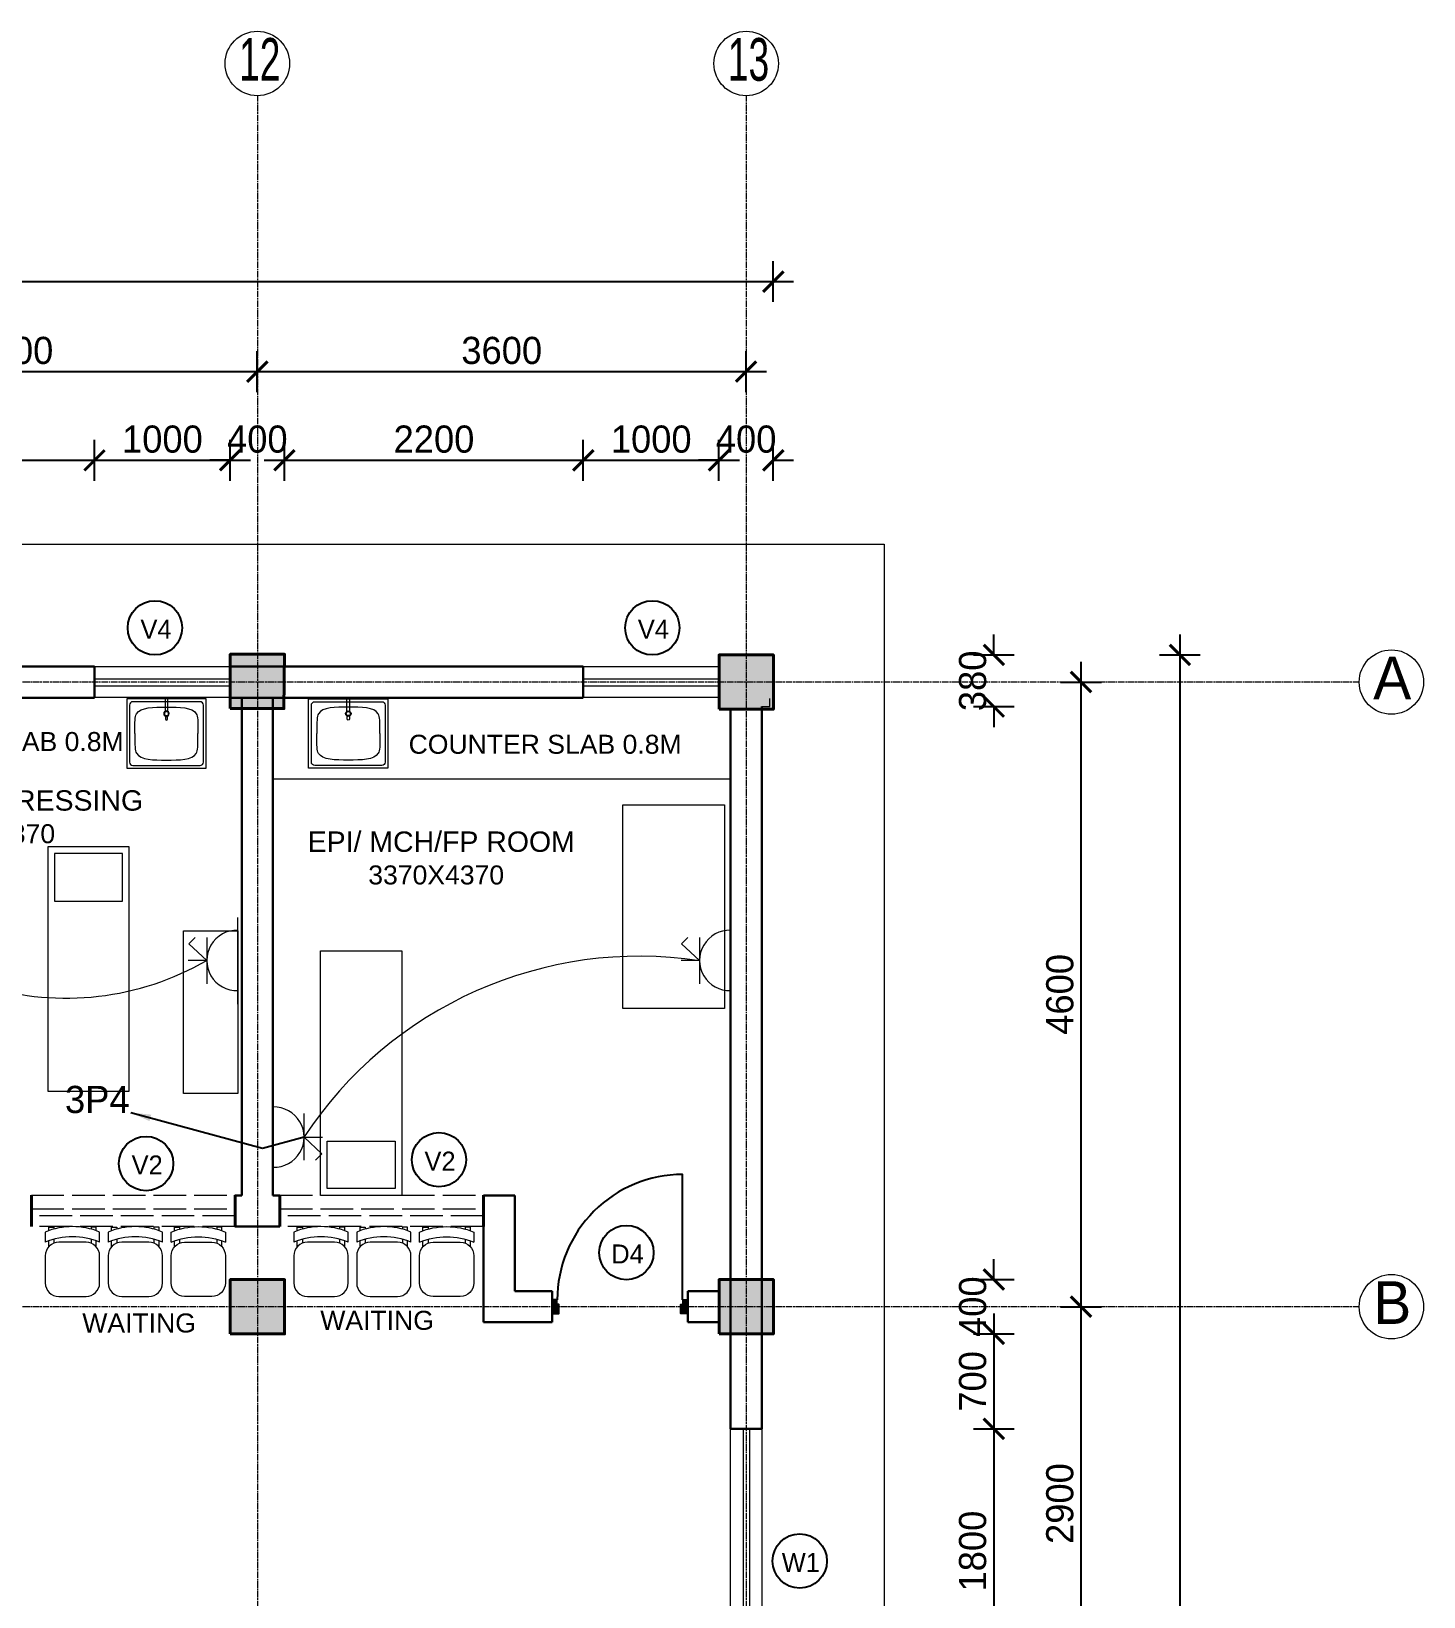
# Model space of a CAD drawing. Header units: inches. Extents: x -3071 to 2534411, y -17796 to 388172.
# Drawn here: x 1758835 to 1769090, y 305961 to 317489 of the extents above; entities that cross this region are included whole.
import ezdxf
from ezdxf.enums import TextEntityAlignment as Align

# ---------------------------------------------------------------- set-up
doc = ezdxf.new("R2010")
doc.units = ezdxf.units.IN
doc.header["$MEASUREMENT"] = 0
for name, pattern in [('ACAD_ISO08W100', [36, 24, -3, 6, -3]), ('DASHED', [0.75, 0.5, -0.25]), ('Hidden', [15, 12, -3])]:
    doc.linetypes.add(name, pattern=pattern)
for name, color, linetype, lineweight in [('001-Archi- door window elevation', 92, 'Continuous', 25), ('001-Archi-Opening Tags', 14, 'Continuous', 25), ('002-Archi- Opening', 90, 'Continuous', 25), ('A .4 col', 5, 'Continuous', 40), ('A 0.09 Furniture', 30, 'Continuous', 5), ('A 0.13 dw', 3, 'Continuous', 13), ('A 0.13 fixed furniture', 10, 'Continuous', 13), ('A 0.13 IND DIM', 240, 'Continuous', 13), ('A 0.13 sanitary', 8, 'Continuous', 13), ('A 0.40 wall', 160, 'Continuous', 40), ('cen', 50, 'ACAD_ISO08W100', 5), ('dotted line', 1, 'DASHED', 9), ('Grid Tag', 6, 'Continuous', 20), ('p1 walls stone outline', 4, 'Continuous', 30), ('Power Sockets City supply', 141, 'Continuous', 13), ('text', 7, 'Continuous', 25)]:
    doc.layers.add(name, color=color, linetype=linetype, lineweight=lineweight)
doc.layers.add('Wires', color=1, linetype='Continuous')
doc.styles.add('AERIAL', font='arial.ttf', dxfattribs={"height": 10})
doc.styles.add('Archi 100', font='GOTHIC.TTF', dxfattribs={"height": 200})
doc.styles.add('CG', font='GOTHIC.TTF', dxfattribs={"height": 40})
doc.styles.get("Standard").update_dxf_attribs({"font": 'GOTHIC.TTF'})
doc.dimstyles.new('Archi 100', dxfattribs={"dimtxt": 200, "dimasz": 150, "dimexe": 150, "dimexo": 300, "dimgap": 50, "dimtad": 1, "dimdec": 0, "dimrnd": 5, "dimzin": 0, "dimdsep": 46, "dimtxsty": 'Archi 100', "dimblk": 'ARCHTICK', "dimcen": 0.09, "dimdle": 150, "dimclrd": 256, "dimclre": 256, "dimclrt": 256, "dimadec": 0, "dimazin": 0, "dimtfac": 1, "dimtdec": 0, "dimtix": 1, "dimtofl": 0, "dimtmove": 0, "dimatfit": 3, "dimfxl": 150, "dimfxlon": 1, "dimtolj": 1, "dimtzin": 0, "dimlwd": -1, "dimlwe": -1, "dimarcsym": 0})

# ---------------------------------------------------------------- blocks, each defined once
blk = doc.blocks.new('grid')
at = {"layer": 'Grid Tag', "linetype": 'Continuous', "ltscale": 30}
blk.add_circle((51, 48), 264, dxfattribs=at)
blk.add_attdef('GRID', (-143, -93), '', height=200)
blk = doc.blocks.new('ffwef')
at = {"layer": 'A 0.13 dw'}
for points in [[(1184596, 368096), (1184596, 367866), (1183596, 367866), (1183596, 368096)], [(1183596, 367953), (1184596, 367953), (1184596, 368003), (1183596, 368003)]]:
    blk.add_lwpolyline(points, close=True, dxfattribs=at)
blk = doc.blocks.new('W2')
at = {"layer": 'A 0.13 dw'}
for points in [[(143910, 195589), (143910, 195359), (142110, 195359), (142110, 195589)], [(142110, 195446), (143910, 195446), (143910, 195496), (142110, 195496)]]:
    blk.add_lwpolyline(points, close=True, dxfattribs=at)
blk = doc.blocks.new('window tag')
blk.add_circle((0, 0), 200)
at = {"style": 'Archi 100', "flags": 1}
for tag, p in [('WIDTH', (15, 174.5)), ('HEIGHT', (-4.5, -348.5))]:
    blk.add_attdef(tag, p, '', height=200, dxfattribs=at)
at = {"style": 'Archi 100'}
blk.add_attdef('SYMBOL', text='', height=200, dxfattribs=at).set_placement((8, -10.5), align=Align.MIDDLE_CENTER)
blk = doc.blocks.new('trolley hospital')
at = {"linetype": 'Continuous'}
for points in [[(1800, 0), (0, 0), (0, 600), (1800, 600)], [(1400, 50), (1400, 550), (1750, 550), (1750, 50)]]:
    blk.add_lwpolyline(points, close=True, dxfattribs=at)
blk = doc.blocks.new('table 1500 x 0750 plan')
at = {"color": 0, "linetype": 'Continuous'}
blk.add_lwpolyline([(0, 750), (1500, 750), (1500, 0), (0, 0)], close=True, dxfattribs=at)
blk = doc.blocks.new('bench 0400 x 1200 plan')
at = {"color": 0, "linetype": 'Continuous'}
blk.add_lwpolyline([(1200, 0), (0, 0), (0, 400), (1200, 400)], close=True, dxfattribs=at)
blk = doc.blocks.new('tap bib long body plan')
at = {"linetype": 'Continuous'}
blk.add_lwpolyline([(90, -10), (0, -10), (0, 10), (90, 10)], dxfattribs=at)
blk.add_lwpolyline([(126, 8), (147, 8, -1), (147, -8), (126, -8)], format="xyb", dxfattribs=at)
for radius in [20, 15]:
    blk.add_circle((108, 0), radius, dxfattribs=at)
blk = doc.blocks.new('*U651')
at = {"linetype": 'ByBlock'}
blk.add_line((272, 417), (272, 218), dxfattribs=at)
at = {"linetype": 'Continuous', "ltscale": 20}
blk.add_lwpolyline([(-292, 510), (292, 510), (292, 0), (-292, 0)], close=True, dxfattribs=at)
blk.add_lwpolyline([(-247, 490), (247, 490, -0.414214), (272, 465), (272, 45, -0.414214), (247, 20), (-247, 20, -0.414214), (-272, 45), (-272, 465, -0.414214)], format="xyb", close=True, dxfattribs=at)
for points in [[(-233, 255), (-233, 347), (-233, 450), (0, 450), (232, 450), (232, 350), (232, 255)], [(-233, 255), (-233, 163), (-233, 60), (0, 60), (232, 60), (232, 160), (232, 255)]]:
    blk.add_open_spline(points, degree=3, knots=[342.783985, 342.783985, 342.783985, 342.783985, 446.898133, 685.56797, 924.237807, 1028.351955, 1028.351955, 1028.351955, 1028.351955], dxfattribs=at)
at = {"rotation": 90}
blk.add_blockref('tap bib long body plan', (0, 0), dxfattribs=at)
blk = doc.blocks.new('*U654')
at = {"ltscale": 100}
for points in [[(5, 50), (5, -50), (55, -50), (55, 15), (40, 15), (40, 50)], [(995, 50), (995, -50), (945, -50), (945, 15), (960, 15), (960, 50)]]:
    blk.add_hatch(color=256, dxfattribs=at).paths.add_polyline_path(points)
blk.add_lwpolyline([(43, 50), (43, 964, -0.414214), (957, 50)], format="xyb", dxfattribs=at)
for points in [[(5, 50), (5, -50), (55, -50), (55, 15), (40, 15), (40, 50)], [(995, 50), (995, -50), (945, -50), (945, 15), (960, 15), (960, 50)]]:
    blk.add_lwpolyline(points, close=True)
blk = doc.blocks.new('V3')
at = {"layer": 'A 0.13 dw', "linetype": 'Hidden', "ltscale": 20}
for p, q in [((151545, 189943), (153045, 189943)), ((151545, 189843), (153045, 189843)), ((153045, 189793), (151545, 189793)), ((153045, 189713), (151545, 189713))]:
    blk.add_line(p, q, dxfattribs=at)
at = {"layer": 'A 0.40 wall', "ltscale": 20}
for p, q in [((151545, 189713), (151545, 189943)), ((153045, 189943), (153045, 189713))]:
    blk.add_line(p, q, dxfattribs=at)
blk = doc.blocks.new('chair ordinary plan')
at = {"linetype": 'Continuous'}
for p, q in [((100, 515), (-100, 515)), ((-200, 415), (-200, 215)), ((200, 215), (200, 415)), ((-200, 115), (-200, 40)), ((-100, 115), (100, 115)), ((200, 40), (200, 115))]:
    blk.add_line(p, q, dxfattribs=at)
for points in [[(-175, 149), (-175, 105)], [(-137, 94), (-137, 122)], [(137, 94), (137, 122)], [(175, 149), (175, 105)], [(-175, 30), (-175, 3), (-137, 3), (-137, 19)], [(175, 30), (175, 3), (137, 3), (137, 19)]]:
    blk.add_lwpolyline(points, dxfattribs=at)
for centre, radius, start, end in [((-100, 415), 100, 90, 180), ((100, 415), 100, 0, 90), ((-100, 215), 100, 180, 270), ((100, 215), 100, 270, 0), ((0, 595), 520, 247.3799, 292.6201), ((0, 520), 520, 247.3799, 292.6201)]:
    blk.add_arc(centre, radius, start, end, dxfattribs=at)
blk = doc.blocks.new('_ArchTick')
at = {"color": 0, "linetype": 'ByBlock', "const_width": 0.15}
blk.add_lwpolyline([(-0.5, -0.5), (0.5, 0.5)], dxfattribs=at)
blk = doc.blocks.new('*D1591')
at = {"transparency": 16777216}
for p, q in [((1757100, 314180), (1757100, 314480)), ((1759301, 314180), (1759301, 314480)), ((1756950, 314330), (1759451, 314330))]:
    blk.add_line(p, q, dxfattribs=at)
at = {"layer": 'Defpoints', "color": 0, "transparency": 16777216}
for p in [(1759301, 314330), (1757100, 312897), (1759301, 312812)]:
    blk.add_point(p, dxfattribs=at)
at = {"transparency": 16777216, "xscale": 150, "yscale": 150, "zscale": 150, "rotation": 180}
blk.add_blockref('_ArchTick', (1757100, 314330), dxfattribs=at)
at = {"transparency": 16777216, "xscale": 150, "yscale": 150, "zscale": 150}
blk.add_blockref('_ArchTick', (1759301, 314330), dxfattribs=at)
at = {"transparency": 16777216, "insert": (1758201, 314485), "char_height": 200, "attachment_point": 5, "style": 'Archi 100'}
blk.add_mtext('\\A1;2200', dxfattribs=at)
blk = doc.blocks.new('*D1592')
at = {"transparency": 16777216}
for p, q in [((1759301, 314180), (1759301, 314480)), ((1760300, 314180), (1760300, 314480)), ((1759151, 314330), (1760450, 314330))]:
    blk.add_line(p, q, dxfattribs=at)
at = {"layer": 'Defpoints', "color": 0, "transparency": 16777216}
for p in [(1760300, 314330), (1760300, 312901), (1759301, 312812)]:
    blk.add_point(p, dxfattribs=at)
at = {"transparency": 16777216, "xscale": 150, "yscale": 150, "zscale": 150, "rotation": 180}
blk.add_blockref('_ArchTick', (1759301, 314330), dxfattribs=at)
at = {"transparency": 16777216, "xscale": 150, "yscale": 150, "zscale": 150}
blk.add_blockref('_ArchTick', (1760300, 314330), dxfattribs=at)
at = {"transparency": 16777216, "insert": (1759801, 314485), "char_height": 200, "attachment_point": 5, "style": 'Archi 100'}
blk.add_mtext('\\A1;1000', dxfattribs=at)
blk = doc.blocks.new('*D1593')
at = {"transparency": 16777216}
for p, q in [((1760300, 314180), (1760300, 314480)), ((1760700, 314180), (1760700, 314480)), ((1760300, 314330), (1760150, 314330)), ((1760700, 314330), (1760850, 314330))]:
    blk.add_line(p, q, dxfattribs=at)
at = {"layer": 'Defpoints', "color": 0, "transparency": 16777216}
for p in [(1760700, 314330), (1760300, 312901), (1760700, 312901)]:
    blk.add_point(p, dxfattribs=at)
at = {"transparency": 16777216, "xscale": 150, "yscale": 150, "zscale": 150}
blk.add_blockref('_ArchTick', (1760300, 314330), dxfattribs=at)
at = {"transparency": 16777216, "xscale": 150, "yscale": 150, "zscale": 150, "rotation": 180}
blk.add_blockref('_ArchTick', (1760700, 314330), dxfattribs=at)
at = {"transparency": 16777216, "insert": (1760500, 314485), "char_height": 200, "attachment_point": 5, "style": 'Archi 100'}
blk.add_mtext('\\A1;400', dxfattribs=at)
blk = doc.blocks.new('*D1594')
at = {"transparency": 16777216}
for p, q in [((1760700, 314180), (1760700, 314480)), ((1762901, 314180), (1762901, 314480)), ((1760550, 314330), (1763051, 314330))]:
    blk.add_line(p, q, dxfattribs=at)
at = {"layer": 'Defpoints', "color": 0, "transparency": 16777216}
for p in [(1762901, 314330), (1760700, 312901), (1762901, 312812)]:
    blk.add_point(p, dxfattribs=at)
at = {"transparency": 16777216, "xscale": 150, "yscale": 150, "zscale": 150, "rotation": 180}
blk.add_blockref('_ArchTick', (1760700, 314330), dxfattribs=at)
at = {"transparency": 16777216, "xscale": 150, "yscale": 150, "zscale": 150}
blk.add_blockref('_ArchTick', (1762901, 314330), dxfattribs=at)
at = {"transparency": 16777216, "insert": (1761801, 314485), "char_height": 200, "attachment_point": 5, "style": 'Archi 100'}
blk.add_mtext('\\A1;2200', dxfattribs=at)
blk = doc.blocks.new('*D1595')
at = {"transparency": 16777216}
for p, q in [((1762901, 314180), (1762901, 314480)), ((1763900, 314180), (1763900, 314480)), ((1762751, 314330), (1764050, 314330))]:
    blk.add_line(p, q, dxfattribs=at)
at = {"layer": 'Defpoints', "color": 0, "transparency": 16777216}
for p in [(1763900, 314330), (1763900, 312897), (1762901, 312812)]:
    blk.add_point(p, dxfattribs=at)
at = {"transparency": 16777216, "xscale": 150, "yscale": 150, "zscale": 150, "rotation": 180}
blk.add_blockref('_ArchTick', (1762901, 314330), dxfattribs=at)
at = {"transparency": 16777216, "xscale": 150, "yscale": 150, "zscale": 150}
blk.add_blockref('_ArchTick', (1763900, 314330), dxfattribs=at)
at = {"transparency": 16777216, "insert": (1763401, 314485), "char_height": 200, "attachment_point": 5, "style": 'Archi 100'}
blk.add_mtext('\\A1;1000', dxfattribs=at)
blk = doc.blocks.new('*D1596')
at = {"transparency": 16777216}
for p, q in [((1763900, 314180), (1763900, 314480)), ((1764300, 314180), (1764300, 314480)), ((1763900, 314330), (1763750, 314330)), ((1764300, 314330), (1764450, 314330))]:
    blk.add_line(p, q, dxfattribs=at)
at = {"layer": 'Defpoints', "color": 0, "transparency": 16777216}
for p in [(1764300, 314330), (1763900, 312897), (1764300, 312897)]:
    blk.add_point(p, dxfattribs=at)
at = {"transparency": 16777216, "xscale": 150, "yscale": 150, "zscale": 150}
blk.add_blockref('_ArchTick', (1763900, 314330), dxfattribs=at)
at = {"transparency": 16777216, "xscale": 150, "yscale": 150, "zscale": 150, "rotation": 180}
blk.add_blockref('_ArchTick', (1764300, 314330), dxfattribs=at)
at = {"transparency": 16777216, "insert": (1764100, 314485), "char_height": 200, "attachment_point": 5, "style": 'Archi 100'}
blk.add_mtext('\\A1;400', dxfattribs=at)
blk = doc.blocks.new('*D1606')
at = {"transparency": 16777216}
for p, q in [((1756900, 314833), (1756900, 315133)), ((1760500, 314833), (1760500, 315133)), ((1756750, 314983), (1760650, 314983))]:
    blk.add_line(p, q, dxfattribs=at)
at = {"layer": 'Defpoints', "color": 0, "transparency": 16777216}
for p in [(1760500, 314983), (1756900, 312697), (1760500, 312697)]:
    blk.add_point(p, dxfattribs=at)
at = {"transparency": 16777216, "xscale": 150, "yscale": 150, "zscale": 150, "rotation": 180}
blk.add_blockref('_ArchTick', (1756900, 314983), dxfattribs=at)
at = {"transparency": 16777216, "xscale": 150, "yscale": 150, "zscale": 150}
blk.add_blockref('_ArchTick', (1760500, 314983), dxfattribs=at)
at = {"transparency": 16777216, "insert": (1758700, 315138), "char_height": 200, "attachment_point": 5, "style": 'Archi 100'}
blk.add_mtext('\\A1;3600', dxfattribs=at)
blk = doc.blocks.new('*D1607')
at = {"transparency": 16777216}
for p, q in [((1760500, 314833), (1760500, 315133)), ((1764100, 314833), (1764100, 315133)), ((1760350, 314983), (1764250, 314983))]:
    blk.add_line(p, q, dxfattribs=at)
at = {"layer": 'Defpoints', "color": 0, "transparency": 16777216}
for p in [(1764100, 314983), (1760500, 312697), (1764100, 312697)]:
    blk.add_point(p, dxfattribs=at)
at = {"transparency": 16777216, "xscale": 150, "yscale": 150, "zscale": 150, "rotation": 180}
blk.add_blockref('_ArchTick', (1760500, 314983), dxfattribs=at)
at = {"transparency": 16777216, "xscale": 150, "yscale": 150, "zscale": 150}
blk.add_blockref('_ArchTick', (1764100, 314983), dxfattribs=at)
at = {"transparency": 16777216, "insert": (1762300, 315138), "char_height": 200, "attachment_point": 5, "style": 'Archi 100'}
blk.add_mtext('\\A1;3600', dxfattribs=at)
blk = doc.blocks.new('*D1271')
at = {"transparency": 16777216}
for p, q in [((1725250, 315496), (1725250, 315796)), ((1764300, 315496), (1764300, 315796)), ((1725100, 315646), (1764450, 315646))]:
    blk.add_line(p, q, dxfattribs=at)
at = {"layer": 'Defpoints', "color": 0, "transparency": 16777216}
for p in [(1764300, 315646), (1725250, 312897), (1764300, 312897)]:
    blk.add_point(p, dxfattribs=at)
at = {"transparency": 16777216, "xscale": 150, "yscale": 150, "zscale": 150, "rotation": 180}
blk.add_blockref('_ArchTick', (1725250, 315646), dxfattribs=at)
at = {"transparency": 16777216, "xscale": 150, "yscale": 150, "zscale": 150}
blk.add_blockref('_ArchTick', (1764300, 315646), dxfattribs=at)
at = {"transparency": 16777216, "insert": (1744775, 315801), "char_height": 200, "attachment_point": 5, "style": 'Archi 100'}
blk.add_mtext('\\A1;39050', dxfattribs=at)
blk = doc.blocks.new('*D1627')
at = {"transparency": 16777216}
for p, q in [((1765924, 312897), (1765924, 313047)), ((1765774, 312897), (1766074, 312897)), ((1765774, 312516), (1766074, 312516)), ((1765924, 312516), (1765924, 312366))]:
    blk.add_line(p, q, dxfattribs=at)
at = {"layer": 'Defpoints', "color": 0, "transparency": 16777216}
for p in [(1764300, 312897), (0, 312516), (1765924, 312516)]:
    blk.add_point(p, dxfattribs=at)
at = {"transparency": 16777216, "xscale": 150, "yscale": 150, "zscale": 150}
for p, rotation in [((1765924, 312897), 270), ((1765924, 312516), 90)]:
    blk.add_blockref('_ArchTick', p, dxfattribs=dict(at, rotation=rotation))
at = {"transparency": 16777216, "insert": (1765769, 312706), "char_height": 200, "attachment_point": 5, "rotation": 90, "style": 'Archi 100'}
blk.add_mtext('\\A1;380', dxfattribs=at)
blk = doc.blocks.new('*D1628')
at = {"transparency": 16777216}
for p, q in [((1623, 312666), (1623, 308147)), ((1473, 312516), (1773, 312516)), ((1773, 308297), (1473, 308297))]:
    blk.add_line(p, q, dxfattribs=at)
at = {"layer": 'Defpoints', "color": 0, "transparency": 16777216}
for p in [(0, 312516), (1623, 308297), (1764300, 308297)]:
    blk.add_point(p, dxfattribs=at)
at = {"transparency": 16777216, "xscale": 150, "yscale": 150, "zscale": 150}
for p, rotation in [((1623, 312516), 90), ((1623, 308297), 270)]:
    blk.add_blockref('_ArchTick', p, dxfattribs=dict(at, rotation=rotation))
at = {"transparency": 16777216, "insert": (1468, 310406), "char_height": 200, "attachment_point": 5, "rotation": 90, "style": 'Archi 100'}
blk.add_mtext('\\A1;4220', dxfattribs=at)
blk = doc.blocks.new('*D1629')
at = {"transparency": 16777216}
for p, q in [((1765924, 308297), (1765924, 308447)), ((1765774, 308297), (1766074, 308297)), ((1765774, 307897), (1766074, 307897)), ((1765924, 307897), (1765924, 307747))]:
    blk.add_line(p, q, dxfattribs=at)
at = {"layer": 'Defpoints', "color": 0, "transparency": 16777216}
for p in [(1764300, 308297), (1764300, 307897), (1765924, 307897)]:
    blk.add_point(p, dxfattribs=at)
at = {"transparency": 16777216, "xscale": 150, "yscale": 150, "zscale": 150}
for p, rotation in [((1765924, 308297), 270), ((1765924, 307897), 90)]:
    blk.add_blockref('_ArchTick', p, dxfattribs=dict(at, rotation=rotation))
at = {"transparency": 16777216, "insert": (1765769, 308097), "char_height": 200, "attachment_point": 5, "rotation": 90, "style": 'Archi 100'}
blk.add_mtext('\\A1;400', dxfattribs=at)
blk = doc.blocks.new('*D1630')
at = {"transparency": 16777216}
for p, q in [((1765924, 308047), (1765924, 307047)), ((1765774, 307897), (1766074, 307897)), ((1765774, 307197), (1766074, 307197))]:
    blk.add_line(p, q, dxfattribs=at)
at = {"layer": 'Defpoints', "color": 0, "transparency": 16777216}
for p in [(1764300, 307897), (1764215, 307197), (1765924, 307197)]:
    blk.add_point(p, dxfattribs=at)
at = {"transparency": 16777216, "xscale": 150, "yscale": 150, "zscale": 150}
for p, rotation in [((1765924, 307897), 90), ((1765924, 307197), 270)]:
    blk.add_blockref('_ArchTick', p, dxfattribs=dict(at, rotation=rotation))
at = {"transparency": 16777216, "insert": (1765769, 307547), "char_height": 200, "attachment_point": 5, "rotation": 90, "style": 'Archi 100'}
blk.add_mtext('\\A1;700', dxfattribs=at)
blk = doc.blocks.new('*D1631')
at = {"transparency": 16777216}
for p, q in [((1765924, 307347), (1765924, 305247)), ((1765774, 307197), (1766074, 307197)), ((1765774, 305397), (1766074, 305397))]:
    blk.add_line(p, q, dxfattribs=at)
at = {"layer": 'Defpoints', "color": 0, "transparency": 16777216}
for p in [(1764215, 307197), (1764300, 305397), (1765924, 305397)]:
    blk.add_point(p, dxfattribs=at)
at = {"transparency": 16777216, "xscale": 150, "yscale": 150, "zscale": 150}
for p, rotation in [((1765924, 307197), 90), ((1765924, 305397), 270)]:
    blk.add_blockref('_ArchTick', p, dxfattribs=dict(at, rotation=rotation))
at = {"transparency": 16777216, "insert": (1765769, 306297), "char_height": 200, "attachment_point": 5, "rotation": 90, "style": 'Archi 100'}
blk.add_mtext('\\A1;1800', dxfattribs=at)
blk = doc.blocks.new('*D1641')
at = {"transparency": 16777216}
for p, q in [((1766566, 312847), (1766566, 307947)), ((1766416, 312697), (1766716, 312697)), ((1766416, 308097), (1766716, 308097))]:
    blk.add_line(p, q, dxfattribs=at)
at = {"layer": 'Defpoints', "color": 0, "transparency": 16777216}
for p in [(1764100, 312697), (1764100, 308097), (1766566, 308097)]:
    blk.add_point(p, dxfattribs=at)
at = {"transparency": 16777216, "xscale": 150, "yscale": 150, "zscale": 150}
for p, rotation in [((1766566, 312697), 90), ((1766566, 308097), 270)]:
    blk.add_blockref('_ArchTick', p, dxfattribs=dict(at, rotation=rotation))
at = {"transparency": 16777216, "insert": (1766411, 310397), "char_height": 200, "attachment_point": 5, "rotation": 90, "style": 'Archi 100'}
blk.add_mtext('\\A1;4600', dxfattribs=at)
blk = doc.blocks.new('*D1642')
at = {"transparency": 16777216}
for p, q in [((1766566, 308247), (1766566, 305047)), ((1766416, 308097), (1766716, 308097)), ((1766416, 305197), (1766716, 305197))]:
    blk.add_line(p, q, dxfattribs=at)
at = {"layer": 'Defpoints', "color": 0, "transparency": 16777216}
for p in [(1764100, 308097), (1764100, 305197), (1766566, 305197)]:
    blk.add_point(p, dxfattribs=at)
at = {"transparency": 16777216, "xscale": 150, "yscale": 150, "zscale": 150}
for p, rotation in [((1766566, 308097), 90), ((1766566, 305197), 270)]:
    blk.add_blockref('_ArchTick', p, dxfattribs=dict(at, rotation=rotation))
at = {"transparency": 16777216, "insert": (1766411, 306647), "char_height": 200, "attachment_point": 5, "rotation": 90, "style": 'Archi 100'}
blk.add_mtext('\\A1;2900', dxfattribs=at)
blk = doc.blocks.new('*D1272')
at = {"transparency": 16777216}
for p, q in [((1767294, 313047), (1767294, 295572)), ((1767144, 312897), (1767444, 312897)), ((1767144, 295722), (1767444, 295722))]:
    blk.add_line(p, q, dxfattribs=at)
at = {"layer": 'Defpoints', "color": 0, "transparency": 16777216}
for p in [(1764300, 312897), (1764375, 295722), (1767294, 295722)]:
    blk.add_point(p, dxfattribs=at)
at = {"transparency": 16777216, "xscale": 150, "yscale": 150, "zscale": 150}
for p, rotation in [((1767294, 312897), 90), ((1767294, 295722), 270)]:
    blk.add_blockref('_ArchTick', p, dxfattribs=dict(at, rotation=rotation))
at = {"transparency": 16777216, "insert": (1767142, 304309), "char_height": 200, "attachment_point": 5, "rotation": 90, "style": 'Archi 100'}
blk.add_mtext('\\A1;17175', dxfattribs=at)
blk = doc.blocks.new('15A N soc')
at = {"layer": 'Power Sockets City supply', "color": 244, "lineweight": 13, "true_color": 0x991b1e}
for p, q in [((52222.5612, 99516.2064), (52222.5611, 99516.2603)), ((52222.5612, 99516.2064), (52222.6099, 99516.2585)), ((52222.6099, 99516.2585), (52222.6282, 99516.2401)), ((52222.6282, 99516.2064), (52222.4926, 99516.2064)), ((52222.4338, 99516.1156), (52222.6863, 99516.1156))]:
    blk.add_line(p, q, dxfattribs=at)
blk.add_arc((52222.5612, 99516.1182), 0.0881, 358.32, 181.68, dxfattribs=at)

msp = doc.modelspace()

# ---------------------------------------------------------------- hatches: boundary and pattern name
at = {"layer": 'A .4 col', "linetype": 'Continuous'}
h = msp.add_hatch(color=256, dxfattribs=at)
h.dxf.hatch_style = 1
h.paths.add_polyline_path([(1760300.46, 312501.33), (1760700.46, 312501.33), (1760700.46, 312901.33), (1760300.46, 312901.33)])
h = msp.add_hatch(color=256, dxfattribs=at)
h.dxf.hatch_style = 1
h.paths.add_polyline_path([(1763900.46, 312496.78), (1764300.46, 312496.78), (1764300.46, 312896.78), (1763900.46, 312896.78)])
h = msp.add_hatch(color=256, dxfattribs=at)
h.dxf.hatch_style = 1
h.paths.add_polyline_path([(1760300.46, 307896.78), (1760700.46, 307896.78), (1760700.46, 308296.78), (1760300.46, 308296.78)])
h = msp.add_hatch(color=256, dxfattribs=at)
h.dxf.hatch_style = 1
h.paths.add_polyline_path([(1763900.46, 307896.78), (1764300.46, 307896.78), (1764300.46, 308296.78), (1763900.46, 308296.78)])

# ---------------------------------------------------------------- linework, layer by layer
for points in [[(1760300.46, 312501.33), (1760695.8, 312501.33), (1760700.46, 312901.33), (1760300.46, 312901.33)], [(1763900.46, 312496.78), (1764300.46, 312496.78), (1764300.46, 312896.78), (1763900.46, 312896.78)], [(1760300.46, 307896.78), (1760700.46, 307896.78), (1760700.46, 308296.78), (1760300.46, 308296.78)], [(1763900.46, 307896.78), (1764300.46, 307896.78), (1764300.46, 308296.78), (1763900.46, 308296.78)]]:
    msp.add_lwpolyline(points, close=True, dxfattribs=at)
at = {"layer": 'A 0.13 fixed furniture'}
for p, q in [((1764275.46, 312515.96), (1764275.46, 312575.96)), ((1764215.46, 312515.96), (1764275.46, 312515.96)), ((1763975.46, 311981.79), (1760615.51, 311981.79)), ((1764215.46, 308255.96), (1764215.46, 310345.9))]:
    msp.add_line(p, q, dxfattribs=at)
at = {"layer": 'cen', "ltscale": 2}
for p, q in [((1760500.46, 317019.35), (1760500.46, 291342.14)), ((1764100.46, 317019.35), (1764100.46, 291342.14)), ((1768615.46, 312696.78), (1720935.46, 312696.78)), ((1768615.46, 308096.78), (1720935.46, 308096.78))]:
    msp.add_line(p, q, dxfattribs=at)
at = {"layer": 'dotted line', "linetype": 'Continuous', "ltscale": 1000}
msp.add_lwpolyline([(1749900.46, 313712.56), (1765115.46, 313712.56), (1765115.46, 294266.74), (1743325.46, 294266.74), (1743325.46, 297641.79), (1724123.66, 297641.79), (1724123.66, 313711.79), (1744800.46, 313711.79)], dxfattribs=at)
at = {"layer": 'p1 walls stone outline'}
for p, q in [((1760300.46, 312581.78), (1760300.46, 312896.78)), ((1759300.58, 312811.78), (1757096.79, 312811.78)), ((1759300.58, 312581.78), (1759300.58, 312811.78)), ((1761811.45, 312811.78), (1760300.46, 312811.78)), ((1760300.46, 312811.78), (1760300.46, 312581.78)), ((1762900.58, 312811.78), (1760300.46, 312811.78)), ((1762900.58, 312581.78), (1762900.58, 312811.78)), ((1758130.58, 312581.78), (1759300.58, 312581.78)), ((1761255.17, 312581.78), (1760300.46, 312581.78)), ((1760300.46, 312581.78), (1760500.46, 312581.78)), ((1760300.46, 312581.78), (1760885.46, 312581.78)), ((1760385.46, 312581.78), (1760385.46, 308916.78)), ((1760615.46, 312581.78), (1760615.46, 308916.78)), ((1761115.46, 312581.78), (1762900.58, 312581.78)), ((1761811.45, 312581.78), (1761485.17, 312581.78)), ((1763985.46, 307196.66), (1763985.46, 312496.78)), ((1764215.46, 310366.9), (1764215.46, 312515.96)), ((1763985.46, 312396.78), (1763985.46, 307196.66)), ((1764215.46, 307461.78), (1764215.46, 312396.78)), ((1764215.46, 311246.78), (1764215.46, 307196.66)), ((1760335.46, 308916.78), (1760385.46, 308916.78)), ((1760615.46, 308916.78), (1760665.46, 308916.78)), ((1762165.46, 308916.78), (1762395.46, 308916.78)), ((1762395.46, 308916.78), (1762395.46, 308211.78)), ((1760335.46, 308686.78), (1760665.46, 308686.78)), ((1762165.46, 308686.78), (1762165.46, 308686.78)), ((1762165.46, 307981.78), (1762165.46, 308686.78)), ((1762395.46, 308211.78), (1762670.41, 308211.78)), ((1762670.41, 308211.78), (1762670.41, 307981.78)), ((1763905.51, 308211.78), (1763670.51, 308211.78)), ((1763670.51, 308211.78), (1763670.51, 307981.78)), ((1762670.41, 307981.78), (1762165.46, 307981.78)), ((1763670.51, 307981.78), (1763905.51, 307981.78)), ((1763985.46, 307196.66), (1764215.46, 307196.66))]:
    msp.add_line(p, q, dxfattribs=at)
for points in [[(1761485.17, 312581.78), (1761485.17, 312581.78), (1761255.17, 312581.78), (1761255.17, 312581.78)], [(1764215.46, 307196.66), (1764215.46, 307461.78)]]:
    msp.add_lwpolyline(points, dxfattribs=at)
at = {"layer": 'Wires', "color": 2, "lineweight": 9}
for centre, radius, start, end in [((1759092.61, 312432.44), 2063.43, 206.088508, 300.099016), ((1763315.6, 307718.27), 2959.95, 81.433247, 146.602823)]:
    msp.add_arc(centre, radius, start, end, dxfattribs=at)

# ---------------------------------------------------------------- block references
ref = msp.add_blockref('grid', (1760454.24, 317209.02), dxfattribs=dict(xscale=0.8987445155798923, yscale=0.8987445155798923, zscale=0.8987445155798923))
ref.add_attrib('GRID', '12', (1760365.7, 317125.24), dxfattribs={"height": 314.561, "width": 0.65})
ref = msp.add_blockref('grid', (1764054.24, 317209.02), dxfattribs=dict(xscale=0.8987445155798923, yscale=0.8987445155798923, zscale=0.8987445155798923))
ref.add_attrib('GRID', '13', (1763965.7, 317125.24), dxfattribs={"height": 314.561, "width": 0.65})
ref = msp.add_blockref('grid', (1768806.53, 312653.68), dxfattribs=dict(xscale=0.8987445155798923, yscale=0.8987445155798923, zscale=0.8987445155798923))
ref.add_attrib('GRID', 'A', (1768717.99, 312569.9), dxfattribs={"height": 314.56})
ref = msp.add_blockref('grid', (1768806.53, 308053.68), dxfattribs=dict(xscale=0.8987445155798923, yscale=0.8987445155798923, zscale=0.8987445155798923))
ref.add_attrib('GRID', 'B', (1768717.99, 307969.9), dxfattribs={"height": 314.56})
at = {"layer": '001-Archi- door window elevation', "color": 2}
for p in [(575704.52, -55283.72), (579304.52, -55283.72)]:
    msp.add_blockref('ffwef', p, dxfattribs=at)
at = {"layer": '001-Archi-Opening Tags'}
ref = msp.add_blockref('window tag', (1759745.92, 313096.31), dxfattribs=at)
ref.add_attrib('SYMBOL', 'V4', dxfattribs={"layer": '0', "height": 140, "style": 'CG'}).set_placement((1759753.92, 313085.81), align=Align.MIDDLE_CENTER)
ref = msp.add_blockref('window tag', (1763409.04, 313096.31), dxfattribs=at)
ref.add_attrib('SYMBOL', 'V4', dxfattribs={"layer": '0', "height": 140, "style": 'CG'}).set_placement((1763417.04, 313085.81), align=Align.MIDDLE_CENTER)
ref = msp.add_blockref('window tag', (1759680.83, 309151.19), dxfattribs=at)
ref.add_attrib('SYMBOL', 'V2', dxfattribs={"layer": '0', "height": 140, "style": 'CG'}).set_placement((1759688.83, 309140.69), align=Align.MIDDLE_CENTER)
ref = msp.add_blockref('window tag', (1761837.57, 309179.46), dxfattribs=at)
ref.add_attrib('SYMBOL', 'V2', dxfattribs={"layer": '0', "height": 140, "style": 'CG'}).set_placement((1761845.57, 309168.96), align=Align.MIDDLE_CENTER)
ref = msp.add_blockref('window tag', (1763218.58, 308495.63), dxfattribs=at)
ref.add_attrib('SYMBOL', 'D4', dxfattribs={"layer": '0', "height": 140, "style": 'CG'}).set_placement((1763226.58, 308485.13), align=Align.MIDDLE_CENTER)
ref = msp.add_blockref('window tag', (1764494.84, 306224), dxfattribs=at)
ref.add_attrib('SYMBOL', 'W1', dxfattribs={"layer": '0', "height": 140, "style": 'CG'}).set_placement((1764502.84, 306213.5), align=Align.MIDDLE_CENTER)
at = {"layer": '002-Archi- Opening', "xscale": -1.010101010106155, "yscale": 1.01010101010101, "zscale": 1.01010101010101}
msp.add_blockref('*U654', (1763675.51, 308096.78), dxfattribs=at)
at = {"layer": 'A 0.09 Furniture', "linetype": 'Continuous'}
for name, p, rotation in [('table 1500 x 0750 plan', (1763941.35, 310293.01), 90), ('bench 0400 x 1200 plan', (1759956.36, 310866.05), 270), ('trolley hospital', (1760964.72, 310716.78), 270), ('chair ordinary plan', (1759138.58, 308686.78), 180), ('chair ordinary plan', (1759601.66, 308686.78), 180), ('chair ordinary plan', (1760968.59, 308686.78), 180), ('chair ordinary plan', (1761431.67, 308686.78), 180)]:
    msp.add_blockref(name, p, dxfattribs=dict(at, rotation=rotation))
at = {"layer": 'A 0.09 Furniture', "linetype": 'Continuous', "xscale": -1}
for name, p, rotation in [('trolley hospital', (1758956.39, 309684.54), 270), ('chair ordinary plan', (1760064.75, 308686.78), 180), ('chair ordinary plan', (1761894.76, 308686.78), 180)]:
    msp.add_blockref(name, p, dxfattribs=dict(at, rotation=rotation))
at = {"layer": 'A 0.13 IND DIM', "rotation": 90}
msp.add_blockref('W2', (1959574.06, 163286.51), dxfattribs=at)
at = {"layer": 'A 0.13 sanitary', "xscale": -1, "rotation": 180}
msp.add_blockref('*U651', (1759830.96, 312572.53), dxfattribs=at)
at = {"layer": 'A 0.13 sanitary', "rotation": 179.9999999999999}
msp.add_blockref('*U651', (1761169.96, 312572.53), dxfattribs=at)
at = {"layer": 'p1 walls stone outline'}
for p in [(1607290.79, 118974.11), (1609120.79, 118974.11)]:
    msp.add_blockref('V3', p, dxfattribs=at)
at = {"layer": 'Power Sockets City supply', "lineweight": 0, "xscale": 2523.339306174504, "yscale": 2523.339306174504, "zscale": 2523.339306174504}
for p, rotation in [((252873282.52, -131464594.09), 90), ((252876911.63, -131464594.09), 90), ((-249352310.7, 132084586.82), 270)]:
    msp.add_blockref('15A N soc', p, dxfattribs=dict(at, rotation=rotation))

# ---------------------------------------------------------------- texts
at = {"layer": 'text', "width": 14192.8258, "attachment_point": 1, "style": 'AERIAL'}
for s, insert, char_height in [('COUNTER SLAB 0.8M', (1757505.34, 312328.9), 140), ('COUNTER SLAB 0.8M', (1761614.34, 312308.93), 140), ('TREATMENT/DRESSING\\P{\\H0.75x;             \\H1.244x;    3370X4370}', (1757225.82, 311900.07), 150), ('EPI/ MCH/FP ROOM\\P{\\H0.75x;    \\H1.244x;     3370X4370}', (1760871, 311596.58), 150), ('WAITING', (1759211.13, 308046.86), 140), ('WAITING', (1760963.88, 308066.45), 140)]:
    msp.add_mtext(s, dxfattribs=dict(at, insert=insert, char_height=char_height))
at = {"layer": 'Wires', "lineweight": 9, "insert": (1759083.48, 309723.18, 0), "char_height": 200, "attachment_point": 1, "style": 'CG'}
msp.add_mtext_dynamic_manual_height_columns('3P4', width=291.9664, gutter_width=300, heights=[0], dxfattribs=at)

# ---------------------------------------------------------------- dimensions: what is measured, and where the dimension line sits
dim = msp.add_linear_dim(base=(1764300.46, 315645.89), p1=(1725250.46, 312896.78), p2=(1764300.46, 312896.78), dimstyle='Archi 100')
dim.commit()
dim.dimension.update_dxf_attribs({"geometry": '*D1271', "text_midpoint": (1744775.46, 315800.92)})
for base, p1, p2, picture, middle in [((1760500.46, 314983.39), (1756900.46, 312696.78), (1760500.46, 312696.78), '*D1606', (1758700.46, 315138.42)), ((1764100.46, 314983.39), (1760500.46, 312696.78), (1764100.46, 312696.78), '*D1607', (1762300.46, 315138.42)), ((1759300.58, 314329.96), (1757100.46, 312896.78), (1759300.58, 312811.78), '*D1591', (1758200.52, 314484.99)), ((1760300.46, 314329.96), (1759300.58, 312811.78), (1760300.46, 312901.33), '*D1592', (1759800.52, 314484.99)), ((1760700.46, 314329.96), (1760300.46, 312901.33), (1760700.46, 312901.33), '*D1593', (1760500.46, 314484.99)), ((1762900.58, 314329.96), (1760700.46, 312901.33), (1762900.58, 312811.78), '*D1594', (1761800.52, 314484.99)), ((1763900.46, 314329.96), (1762900.58, 312811.78), (1763900.46, 312896.78), '*D1595', (1763400.52, 314484.99)), ((1764300.46, 314329.96), (1763900.46, 312896.78), (1764300.46, 312896.78), '*D1596', (1764100.46, 314484.99))]:
    dim = msp.add_linear_dim(base=base, p1=p1, p2=p2, dimstyle='Archi 100', override={"dimtmove": 1})
    dim.commit()
    dim.dimension.update_dxf_attribs({"geometry": picture, "text_midpoint": middle})
for base, p1, p2, picture, middle in [((1765923.68, 312515.96), (1764300.46, 312896.78), (0, 312515.96), '*D1627', (1765768.65, 312706.37)), ((1767294.47, 295721.79), (1764300.46, 312896.78), (1764375.46, 295721.79), '*D1272', (1767141.96, 304309.28)), ((1766565.81, 308096.78), (1764100.46, 312696.78), (1764100.46, 308096.78), '*D1641', (1766410.78, 310396.78))]:
    dim = msp.add_linear_dim(base=base, p1=p1, p2=p2, angle=90, dimstyle='Archi 100')
    dim.commit()
    dim.dimension.update_dxf_attribs({"geometry": picture, "text_midpoint": middle})
for base, p1, p2, picture, middle in [((1623.21, 308296.78), (0, 312515.96), (1764300.46, 308296.78), '*D1628', (1468.18, 310406.37)), ((1765923.68, 307896.78), (1764300.46, 308296.78), (1764300.46, 307896.78), '*D1629', (1765768.65, 308096.78)), ((1766565.81, 305196.78), (1764100.46, 308096.78), (1764100.46, 305196.78), '*D1642', (1766410.78, 306646.78)), ((1765923.68, 307196.66), (1764300.46, 307896.78), (1764215.46, 307196.66), '*D1630', (1765768.65, 307546.72)), ((1765923.68, 305396.78), (1764215.46, 307196.66), (1764300.46, 305396.78), '*D1631', (1765768.65, 306296.72))]:
    dim = msp.add_linear_dim(base=base, p1=p1, p2=p2, angle=90, dimstyle='Archi 100', override={"dimtmove": 1})
    dim.commit()
    dim.dimension.update_dxf_attribs({"geometry": picture, "text_midpoint": middle})

# ---------------------------------------------------------------- leaders
at = {"layer": 'Defpoints'}
msp.add_leader([(1759567.7, 309526.23), (1760537.42, 309265.13), (1760844.41, 309347.54)], dimstyle='Archi 100', override={"dimgap": 50, "dimtad": 0}, dxfattribs=at)

doc.saveas('drawing.dxf')
